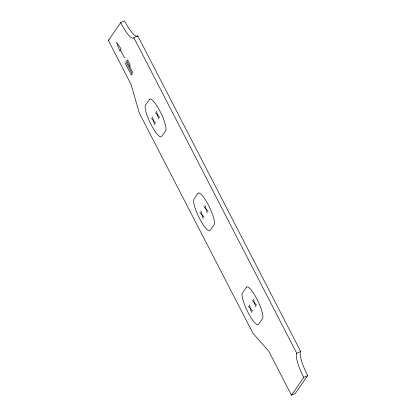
<?xml version="1.0" encoding="UTF-8"?>
<svg xmlns="http://www.w3.org/2000/svg" width="416" height="416" viewBox="0 0 416 416"><rect width="100%" height="100%" fill="white"/><g stroke="black" fill="none" stroke-linecap="round" stroke-linejoin="round"><path stroke-width="0.62" d="M108.363 40.44L120.635 22.682L124.535 20.8A22.173 4.841 64.3 0 0 137.769 35.818L300.68 351.452A22.173 4.841 64.3 0 0 307.637 375.56L295.365 393.318L291.465 395.2L268.778 351.234L253.001 333.336L139.35 113.142L131.056 84.406L108.363 40.44L109.476 39.905M120.422 50.071L119.761 51.028L116.511 42.323L121.181 48.968L120.474 49.998L124.587 57.97M129.75 66.503L130.01 66.128A3.422 0.749 64.3 0 0 128.939 62.41A3.422 0.749 64.3 0 0 126.896 60.091L126.823 60.2A1.664 0.364 64.3 0 0 127.343 62.01L133.047 73.06M291.465 395.2L303.737 377.437L307.637 375.56M120.635 22.682A22.173 4.841 64.3 0 0 133.869 37.695L137.769 35.818M303.737 377.437A22.173 4.841 64.3 0 1 296.78 353.33L300.68 351.452M155.454 112.674L159.687 117.478M151.434 118.487L155.667 123.297M203.913 206.565L208.151 211.37M199.893 212.384L204.131 217.188M252.377 300.456L256.61 305.261M248.357 306.275L252.59 311.08M133.869 37.695L296.78 353.33M125.892 61.552L131.024 71.5A3.068 0.671 64.3 0 1 131.986 74.833A3.068 0.671 64.3 0 1 130.156 72.758L125.024 62.811M253.38 299.005L255.606 306.717M249.361 304.819L251.586 312.536M204.922 205.109L207.147 212.826M200.902 210.928L203.128 218.644M156.458 111.218L158.683 118.929M152.438 117.036L154.664 124.748M149.495 99.424L145.475 105.243A17.737 3.874 64.3 0 0 151.039 124.53A17.737 3.874 64.3 0 0 161.626 136.542L165.646 130.723A17.737 3.874 64.3 0 0 160.082 111.441A17.737 3.874 64.3 0 0 149.495 99.424M197.954 193.32L193.934 199.134A17.737 3.874 64.3 0 0 199.503 218.421A17.737 3.874 64.3 0 0 210.09 230.433L214.11 224.614A17.737 3.874 64.3 0 0 208.546 205.332A17.737 3.874 64.3 0 0 197.954 193.32M246.418 287.212L242.398 293.03A17.737 3.874 64.3 0 0 247.962 312.312A17.737 3.874 64.3 0 0 258.549 324.324L262.569 318.51A17.737 3.874 64.3 0 0 257.005 299.224A17.737 3.874 64.3 0 0 246.418 287.212"/></g></svg>
